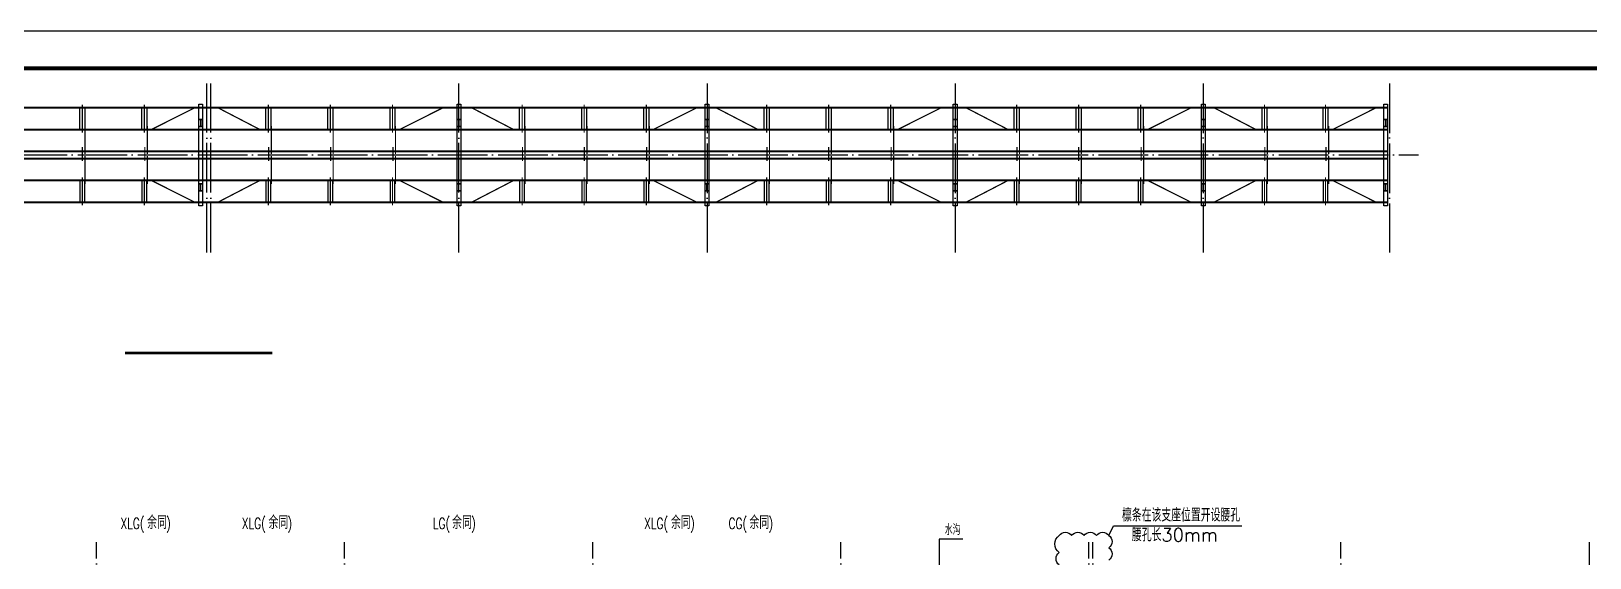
# Model space of a CAD drawing. Extents: x -695511 to 885008, y -751583 to -95266.
# Drawn here: x -213673 to -150863, y -638173 to -616937 of the extents above; entities that cross this region are included whole.
import ezdxf

# ---------------------------------------------------------------- set-up
doc = ezdxf.new("R2010")
doc.units = 0
doc.header["$LTSCALE"] = 1000
doc.header["$MEASUREMENT"] = 0
doc.linetypes.add('DOTE', pattern=[2.42, 2, -0.2, 0.02, -0.2])
for name, color, linetype in [('_0', 7, 'Continuous'), ('DIM_SYMB', 3, 'Continuous'), ('DOTE', 1, 'Continuous'), ('PUB_TITLE', 4, 'Continuous'), ('其他钢构件', 4, 'Continuous'), ('檩条', 2, 'Continuous')]:
    doc.layers.add(name, color=color, linetype=linetype)
doc.layers.add('COLU', color=2, linetype='Continuous', lineweight=30)
doc.layers.add('拉杆', color=3, linetype='Continuous', lineweight=35)
doc.styles.add('_TCH_DIM', font='SIMPLEX', dxfattribs={"bigfont": 'GBCBIG'})

# ---------------------------------------------------------------- blocks, each defined once
blk = doc.blocks.new('zw')
at = {"layer": 'DOTE', "linetype": 'DOTE'}
for p, q in [((-170373, -1049032), (-170373, -1007232)), ((-160373, -1049032), (-160373, -1007232)), ((-150373, -1049032), (-150373, -1007232)), ((-140373, -1049032), (-140373, -1007232)), ((-130373, -1049032), (-130373, -1007232)), ((-130223, -1049032), (-130223, -1007232)), ((-120223, -1049032), (-120223, -1007232)), ((-110223, -1007232), (-110223, -1049032))]:
    blk.add_line(p, q, dxfattribs=at)
blk = doc.blocks.new('GKz1')
at = {"layer": 'COLU'}
for points in [[(863244, -675532), (863319, -675532)], [(863244, -675540), (863244, -675532)], [(863244, -675540), (863319, -675540)], [(863244, -675674), (863319, -675674)], [(863244, -675682), (863244, -675674)], [(863244, -675682), (863319, -675682)], [(863278, -675540), (863278, -675674)], [(863284, -675540), (863284, -675674)], [(863319, -675540), (863319, -675532)], [(863319, -675682), (863319, -675674)]]:
    blk.add_lwpolyline(points, dxfattribs=at)

msp = doc.modelspace()

# ---------------------------------------------------------------- linework, layer by layer
for points in [[(-211713.3, -620021.5), (-211513.3, -620021.5), (-211513.3, -620907.5), (-211713.3, -620907.5)], [(-209213.3, -620021.5), (-209013.3, -620021.5), (-209013.3, -620907.5), (-209213.3, -620907.5)], [(-204213.3, -620021.5), (-204013.3, -620021.5), (-204013.3, -620907.5), (-204213.3, -620907.5)], [(-201713.3, -620021.5), (-201513.3, -620021.5), (-201513.3, -620907.5), (-201713.3, -620907.5)], [(-199213.3, -620021.5), (-199013.3, -620021.5), (-199013.3, -620907.5), (-199213.3, -620907.5)], [(-193988.3, -620021.5), (-193788.3, -620021.5), (-193788.3, -620907.5), (-193988.3, -620907.5)], [(-191488.3, -620021.5), (-191288.3, -620021.5), (-191288.3, -620907.5), (-191488.3, -620907.5)], [(-188988.3, -620021.5), (-188788.3, -620021.5), (-188788.3, -620907.5), (-188988.3, -620907.5)], [(-184138.3, -620021.5), (-183938.3, -620021.5), (-183938.3, -620907.5), (-184138.3, -620907.5)], [(-181638.3, -620021.5), (-181438.3, -620021.5), (-181438.3, -620907.5), (-181638.3, -620907.5)], [(-179138.3, -620021.5), (-178938.3, -620021.5), (-178938.3, -620907.5), (-179138.3, -620907.5)], [(-174063.3, -620021.5), (-173863.3, -620021.5), (-173863.3, -620907.5), (-174063.3, -620907.5)], [(-171563.3, -620021.5), (-171363.3, -620021.5), (-171363.3, -620907.5), (-171563.3, -620907.5)], [(-169063.3, -620021.5), (-168863.3, -620021.5), (-168863.3, -620907.5), (-169063.3, -620907.5)], [(-164073.8, -620021.5), (-163873.8, -620021.5), (-163873.8, -620907.5), (-164073.8, -620907.5)], [(-161614.8, -620021.5), (-161414.8, -620021.5), (-161414.8, -620907.5), (-161614.8, -620907.5)], [(-211713.3, -623839.5), (-211513.3, -623839.5), (-211513.3, -622953.5), (-211713.3, -622953.5)], [(-209213.3, -623839.5), (-209013.3, -623839.5), (-209013.3, -622953.5), (-209213.3, -622953.5)], [(-204213.3, -623839.5), (-204013.3, -623839.5), (-204013.3, -622953.5), (-204213.3, -622953.5)], [(-201713.3, -623839.5), (-201513.3, -623839.5), (-201513.3, -622953.5), (-201713.3, -622953.5)], [(-199213.3, -623839.5), (-199013.3, -623839.5), (-199013.3, -622953.5), (-199213.3, -622953.5)], [(-193988.3, -623839.5), (-193788.3, -623839.5), (-193788.3, -622953.5), (-193988.3, -622953.5)], [(-191488.3, -623839.5), (-191288.3, -623839.5), (-191288.3, -622953.5), (-191488.3, -622953.5)], [(-188988.3, -623839.5), (-188788.3, -623839.5), (-188788.3, -622953.5), (-188988.3, -622953.5)], [(-184138.3, -623839.5), (-183938.3, -623839.5), (-183938.3, -622953.5), (-184138.3, -622953.5)], [(-181638.3, -623839.5), (-181438.3, -623839.5), (-181438.3, -622953.5), (-181638.3, -622953.5)], [(-179138.3, -623839.5), (-178938.3, -623839.5), (-178938.3, -622953.5), (-179138.3, -622953.5)], [(-174063.3, -623839.5), (-173863.3, -623839.5), (-173863.3, -622953.5), (-174063.3, -622953.5)], [(-171563.3, -623839.5), (-171363.3, -623839.5), (-171363.3, -622953.5), (-171563.3, -622953.5)], [(-169063.3, -623839.5), (-168863.3, -623839.5), (-168863.3, -622953.5), (-169063.3, -622953.5)], [(-164073.8, -623839.5), (-163873.8, -623839.5), (-163873.8, -622953.5), (-164073.8, -622953.5)], [(-161614.8, -623839.5), (-161414.8, -623839.5), (-161414.8, -622953.5), (-161614.8, -622953.5)]]:
    msp.add_lwpolyline(points, close=True)
at = {"layer": '_0'}
for points in [[(-170245, -637269), (-170064.5, -636880)], [(-170064.5, -636880), (-164883, -636880)]]:
    msp.add_lwpolyline(points, dxfattribs=at)
msp.add_lwpolyline([(-172245, -638460, -0.5206), (-172245, -637960, -0.5206), (-172245, -637269, -0.5206), (-172245, -637269, -0.5206), (-171745, -637269, -0.5206), (-171245, -637269, -0.5206), (-170745, -637269, -0.5206), (-170245, -637269, -0.5206), (-170242.5, -637766.5, -0.5206), (-170242.5, -638266.5, -0.5206)], format="xyb", dxfattribs=at)
at = {"layer": 'DIM_SYMB', "const_width": 105}
msp.add_lwpolyline([(-209895.8, -629911.5), (-203948.5, -629911.5)], dxfattribs=at)
at = {"layer": 'DIM_SYMB'}
for points in [[(-210028.4, -637165.6, 0, 0, 0), (-208072, -637165.6, 0, 0, 0), (-208072, -639686, 0, 0, 0), (-207249.2, -639686, 0, 120, 0), (-207699.2, -639686, 0, 0, 0)], [(-205137.2, -637165.6, 0, 0, 0), (-203180.8, -637165.6, 0, 0, 0), (-203180.8, -639686, 0, 0, 0), (-202358, -639686, 0, 120, 0), (-202808, -639686, 0, 0, 0)], [(-195491.6, -637165.6, 0, 0, 0), (-197727.1, -637165.6, 0, 0, 0), (-197727.1, -640861.4, 0, 0, 0), (-198669.8, -640861.4, 0, 120, 0), (-198219.8, -640861.4, 0, 0, 0)], [(-186963.6, -637165.6, 0, 0, 0), (-188920, -637165.6, 0, 0, 0), (-188920, -639686, 0, 0, 0), (-189742.8, -639686, 0, 120, 0), (-189292.8, -639686, 0, 0, 0)], [(-183969.8, -637165.6, 0, 0, 0), (-185350, -637165.6, 0, 0, 0), (-185350, -639686, 0, 0, 0), (-188545.5, -639686, 0, 120, 0), (-188095.5, -639686, 0, 0, 0)]]:
    msp.add_lwpolyline(points, format="xyseb", dxfattribs=at)
msp.add_lwpolyline([(-176134.8, -637413.6), (-177080.5, -637413.6), (-177080.5, -638686)], dxfattribs=at)
at = {"layer": 'DOTE', "linetype": 'DOTE'}
for p, q in [((-206588.3, -625865.5), (-206588.3, -619044.5)), ((-206438.3, -625865.5), (-206438.3, -619044.5)), ((-196438.3, -625865.5), (-196438.3, -619044.5)), ((-186438.3, -619044.5), (-186438.3, -625865.5)), ((-176438.3, -619044.5), (-176438.3, -625865.5)), ((-166438.3, -619044.5), (-166438.3, -625865.5)), ((-158938.3, -619044.5), (-158938.3, -625865.5)), ((-238419.2, -621930.5), (-157765.5, -621930.5))]:
    msp.add_line(p, q, dxfattribs=at)
at = {"layer": 'PUB_TITLE'}
msp.add_lwpolyline([(-245503.2, -706037.2), (-87853.2, -706037.2), (-87853.2, -616937.2), (-245503.2, -616937.2)], close=True, dxfattribs=at)
at = {"layer": 'PUB_TITLE', "const_width": 150}
msp.add_lwpolyline([(-241753.2, -704537.2), (-89353.2, -704537.2), (-89353.2, -618437.2), (-241753.2, -618437.2)], close=True, dxfattribs=at)
at = {"layer": '其他钢构件', "linetype": 'ByBlock'}
for points in [[(-206763.3, -623980.5), (-206913.3, -623980.5), (-206913.3, -619880.5), (-206763.3, -619880.5), (-206763.3, -623980.5)], [(-196363.3, -623980.5), (-196513.3, -623980.5), (-196513.3, -619880.5), (-196363.3, -619880.5), (-196363.3, -623980.5)], [(-186363.3, -623980.5), (-186513.3, -623980.5), (-186513.3, -619880.5), (-186363.3, -619880.5), (-186363.3, -623980.5)], [(-176363.3, -623980.5), (-176513.3, -623980.5), (-176513.3, -619880.5), (-176363.3, -619880.5), (-176363.3, -623980.5)], [(-166363.3, -623980.5), (-166513.3, -623980.5), (-166513.3, -619880.5), (-166363.3, -619880.5), (-166363.3, -623980.5)], [(-159013.3, -623980.5), (-159163.3, -623980.5), (-159163.3, -619880.5), (-159013.3, -619880.5), (-159013.3, -623980.5)]]:
    msp.add_lwpolyline(points, dxfattribs=at)
at = {"layer": '拉杆', "const_width": 50}
for points in [[(-211613.3, -621031.1), (-211613.3, -619903.3)], [(-209113.3, -621031.1), (-209113.3, -619903.3)], [(-204113.3, -621031.1), (-204113.3, -619903.3)], [(-201613.3, -621031.1), (-201613.3, -619903.3)], [(-199113.3, -621031.1), (-199113.3, -619903.3)], [(-193888.3, -621031.1), (-193888.3, -619903.3)], [(-191388.3, -621031.1), (-191388.3, -619903.3)], [(-188888.3, -621031.1), (-188888.3, -619903.3)], [(-184038.3, -621031.1), (-184038.3, -619903.3)], [(-181538.3, -621031.1), (-181538.3, -619903.3)], [(-179038.3, -621031.1), (-179038.3, -619903.3)], [(-173963.3, -621031.1), (-173963.3, -619903.3)], [(-171463.3, -621031.1), (-171463.3, -619903.3)], [(-168963.3, -621031.1), (-168963.3, -619903.3)], [(-163973.8, -621031.1), (-163973.8, -619903.3)], [(-161514.8, -621031.1), (-161514.8, -619903.3)], [(-208834.8, -620907.5), (-207069.6, -620021.5)], [(-204450.2, -620907.5), (-206157, -620021.5)], [(-198834.8, -620907.5), (-197069.6, -620021.5)], [(-194225.2, -620907.5), (-195932, -620021.5)], [(-188609.8, -620907.5), (-186844.6, -620021.5)], [(-184375.2, -620907.5), (-186082, -620021.5)], [(-178759.8, -620907.5), (-176994.6, -620021.5)], [(-174300.2, -620907.5), (-176007, -620021.5)], [(-168684.8, -620907.5), (-166919.6, -620021.5)], [(-164310.7, -620907.5), (-166017.5, -620021.5)], [(-161236.3, -620907.5), (-159471.1, -620021.5)], [(-211504.3, -621888.6), (-211504.3, -620760.8)], [(-208990.3, -621888.6), (-208990.3, -620760.8)], [(-203994.3, -621888.6), (-203994.3, -620760.8)], [(-201504.3, -621888.6), (-201504.3, -620760.8)], [(-198990.3, -621888.6), (-198990.3, -620760.8)], [(-193769.3, -621888.6), (-193769.3, -620760.8)], [(-191279.3, -621888.6), (-191279.3, -620760.8)], [(-188765.3, -621888.6), (-188765.3, -620760.8)], [(-183919.3, -621888.6), (-183919.3, -620760.8)], [(-181429.3, -621888.6), (-181429.3, -620760.8)], [(-178915.3, -621888.6), (-178915.3, -620760.8)], [(-173844.3, -621888.6), (-173844.3, -620760.8)], [(-171354.3, -621888.6), (-171354.3, -620760.8)], [(-168840.3, -621888.6), (-168840.3, -620760.8)], [(-163854.8, -621888.6), (-163854.8, -620760.8)], [(-161391.8, -621888.6), (-161391.8, -620760.8)], [(-211608.3, -621604.3), (-211608.3, -622168.2)], [(-209094.3, -621604.3), (-209094.3, -622168.2)], [(-204098.3, -621604.3), (-204098.3, -622168.2)], [(-201608.3, -621604.3), (-201608.3, -622168.2)], [(-199094.3, -621604.3), (-199094.3, -622168.2)], [(-193873.3, -621604.3), (-193873.3, -622168.2)], [(-191383.3, -621604.3), (-191383.3, -622168.2)], [(-188869.3, -621604.3), (-188869.3, -622168.2)], [(-184023.3, -621604.3), (-184023.3, -622168.2)], [(-181533.3, -621604.3), (-181533.3, -622168.2)], [(-179019.3, -621604.3), (-179019.3, -622168.2)], [(-173948.3, -621604.3), (-173948.3, -622168.2)], [(-171458.3, -621604.3), (-171458.3, -622168.2)], [(-168944.3, -621604.3), (-168944.3, -622168.2)], [(-163958.8, -621604.3), (-163958.8, -622168.2)], [(-161495.8, -621604.3), (-161495.8, -622168.2)], [(-211504.3, -621972.4), (-211504.3, -623100.2)], [(-208990.3, -621972.4), (-208990.3, -623100.2)], [(-203994.3, -621972.4), (-203994.3, -623100.2)], [(-201504.3, -621972.4), (-201504.3, -623100.2)], [(-198990.3, -621972.4), (-198990.3, -623100.2)], [(-193769.3, -621972.4), (-193769.3, -623100.2)], [(-191279.3, -621972.4), (-191279.3, -623100.2)], [(-188765.3, -621972.4), (-188765.3, -623100.2)], [(-183919.3, -621972.4), (-183919.3, -623100.2)], [(-181429.3, -621972.4), (-181429.3, -623100.2)], [(-178915.3, -621972.4), (-178915.3, -623100.2)], [(-173844.3, -621972.4), (-173844.3, -623100.2)], [(-171354.3, -621972.4), (-171354.3, -623100.2)], [(-168840.3, -621972.4), (-168840.3, -623100.2)], [(-163854.8, -621972.4), (-163854.8, -623100.2)], [(-161391.8, -621972.4), (-161391.8, -623100.2)], [(-211613.3, -622829.9), (-211613.3, -623957.7)], [(-209113.3, -622829.9), (-209113.3, -623957.7)], [(-208834.8, -622953.5), (-207069.6, -623839.5)], [(-204450.2, -622953.5), (-206157, -623839.5)], [(-204113.3, -622829.9), (-204113.3, -623957.7)], [(-201613.3, -622829.9), (-201613.3, -623957.7)], [(-199113.3, -622829.9), (-199113.3, -623957.7)], [(-198834.8, -622953.5), (-197069.6, -623839.5)], [(-194225.2, -622953.5), (-195932, -623839.5)], [(-193888.3, -622829.9), (-193888.3, -623957.7)], [(-191388.3, -622829.9), (-191388.3, -623957.7)], [(-188888.3, -622829.9), (-188888.3, -623957.7)], [(-188609.8, -622953.5), (-186844.6, -623839.5)], [(-184375.2, -622953.5), (-186082, -623839.5)], [(-184038.3, -622829.9), (-184038.3, -623957.7)], [(-181538.3, -622829.9), (-181538.3, -623957.7)], [(-179038.3, -622829.9), (-179038.3, -623957.7)], [(-178759.8, -622953.5), (-176994.6, -623839.5)], [(-174300.2, -622953.5), (-176007, -623839.5)], [(-173963.3, -622829.9), (-173963.3, -623957.7)], [(-171463.3, -622829.9), (-171463.3, -623957.7)], [(-168963.3, -622829.9), (-168963.3, -623957.7)], [(-168684.8, -622953.5), (-166919.6, -623839.5)], [(-164310.7, -622953.5), (-166017.5, -623839.5)], [(-163973.8, -622829.9), (-163973.8, -623957.7)], [(-161514.8, -622829.9), (-161514.8, -623957.7)], [(-161236.3, -622953.5), (-159471.1, -623839.5)]]:
    msp.add_lwpolyline(points, dxfattribs=at)
at = {"layer": '檩条', "color": 2, "const_width": 80}
for points in [[(-236582.3, -620021.5), (-159013.3, -620021.5)], [(-236582.3, -620909.5), (-159013.3, -620909.5)], [(-236582.3, -621785), (-159013.3, -621785)], [(-236582.3, -622076), (-159013.3, -622076)], [(-236582.3, -622951.5), (-159013.3, -622951.5)], [(-236582.3, -623839.5), (-159013.3, -623839.5)]]:
    msp.add_lwpolyline(points, dxfattribs=at)

# ---------------------------------------------------------------- block references
at = {"xscale": 2, "yscale": 2, "zscale": 2}
for p in [(-1933401.2, 730583), (-1923001.2, 730583), (-1913001.2, 730583), (-1903001.2, 730583), (-1893001.2, 730583), (-1885651.2, 730583)]:
    msp.add_blockref('GKz1', p, dxfattribs=at)
at = {"xscale": -2, "yscale": 2, "zscale": 2, "rotation": 180}
for p in [(-1933401.2, -1974444), (-1923001.2, -1974444), (-1913001.2, -1974444), (-1903001.2, -1974444), (-1893001.2, -1974444), (-1885651.2, -1974444)]:
    msp.add_blockref('GKz1', p, dxfattribs=at)
msp.add_blockref('zw', (-40672.6, 369695.5))

# ---------------------------------------------------------------- texts
at = {"layer": 'DIM_SYMB', "color": 7, "style": '_TCH_DIM'}
for s, height, p in [('檩条在该支座位置开设腰孔', 528.889, (-169715.8, -636710.1)), ('余同', 528.89, (-209000.2, -637008.1)), ('余同', 528.89, (-204109, -637008.1)), ('余同', 528.89, (-196709.4, -637008.1)), ('余同', 528.89, (-187891.8, -637008.1)), ('余同', 528.89, (-184729.9, -637008.1)), ('腰孔长30mm', 528.89, (-169316.8, -637508.6))]:
    msp.add_text(s, height=height, dxfattribs=at).set_placement(p)
at = {"layer": 'DIM_SYMB', "color": 7, "style": '_TCH_DIM', "width": 0.705882}
for s, height, p in [('XLG(', 446.25, (-210080.2, -637008.1)), (')', 446.2, (-208230.2, -637008.1)), ('XLG(', 446.25, (-205189, -637008.1)), (')', 446.2, (-203339, -637008.1)), ('LG(', 446.25, (-197489.4, -637008.1)), (')', 446.2, (-195939.4, -637008.1)), ('XLG(', 446.25, (-188971.8, -637008.1)), (')', 446.2, (-187121.8, -637008.1)), ('CG(', 446.25, (-185569.9, -637008.1)), (')', 446.2, (-183959.9, -637008.1)), ('水沟', 446.25, (-176855.9, -637256.1))]:
    msp.add_text(s, height=height, dxfattribs=at).set_placement(p)

doc.saveas('drawing.dxf')
